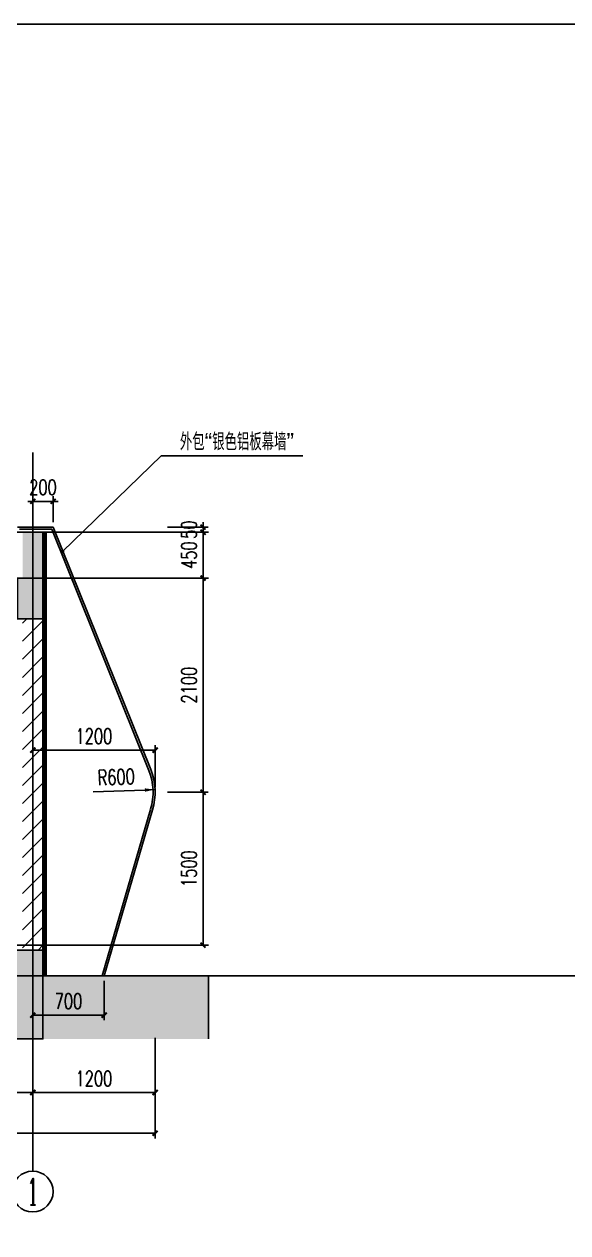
# Model space of a CAD drawing. Extents: x -4210259 to 293730, y -7499 to 868879.
# Drawn here: x -2334094 to -2328761, y 514416 to 526270 of the extents above; entities that cross this region are included whole.
import ezdxf
from ezdxf.enums import TextEntityAlignment as Align

# ---------------------------------------------------------------- set-up
doc = ezdxf.new("R2010")
doc.units = 0
doc.header["$LTSCALE"] = 1000
doc.header["$MEASUREMENT"] = 0
doc.linetypes.add('DOTE', pattern=[2.42, 2, -0.2, 0.02, -0.2])
doc.layers.get('Defpoints').update_dxf_attribs({"color": 210})
for name, color, linetype in [('A-AXIS-D', 1, 'Continuous'), ('A-AXIS-DOTE', 14, 'DOTE'), ('A-AXIS-DP', 126, 'Continuous'), ('A-COLS', 6, 'Continuous'), ('A-CURTAIN', 134, 'Continuous'), ('A-HATCH-1', 252, 'Continuous'), ('A-HATCH-2', 251, 'Continuous'), ('A-LIN-V', 9, 'Continuous'), ('A-SFCE', 30, 'Continuous'), ('AS-COLN', 6, 'Continuous'), ('AS-WALL', 40, 'Continuous'), ('DIM_SYMB', 3, 'Continuous'), ('PUB_HATCH', 8, 'Continuous'), ('PUB_TEXT', 7, 'Continuous')]:
    doc.layers.add(name, color=color, linetype=linetype)
doc.layers.add('A-WALL-HATCH', color=8, linetype='Continuous', lineweight=13)
doc.styles.add('_TCH_AXIS', font='COMPLEX', dxfattribs={"bigfont": 'GBCBIG'})
doc.styles.add('_TCH_DIM', font='SIMPLEX', dxfattribs={"bigfont": 'GBCBIG'})
doc.styles.add('_TCH_DIM_T3', font='SIMPLEX', dxfattribs={"width": 0.705882, "bigfont": 'GBCBIG'})
doc.dimstyles.new('_TCH_ARCH&&50', dxfattribs={"dimtxt": 148.75, "dimasz": 50, "dimexe": 50, "dimexo": 50, "dimgap": 63.125, "dimtad": 1, "dimdec": 0, "dimzin": 0, "dimdsep": 46, "dimtxsty": '_TCH_DIM_T3', "dimblk": 'ARCHTICK', "dimcen": 0.09, "dimclrt": 7, "dimazin": 2, "dimtfac": 1, "dimtdec": 0, "dimtix": 1, "dimtmove": 2, "dimatfit": 3, "dimfxl": 0, "dimtolj": 1, "dimtzin": 0, "dimarcsym": 0})

# ---------------------------------------------------------------- blocks, each defined once
blk = doc.blocks.new('_ArchTick')
at = {"color": 0, "linetype": 'ByBlock', "const_width": 0.4}
blk.add_lwpolyline([(-0.5, -0.5), (0.5, 0.5)], dxfattribs=at)
blk = doc.blocks.new('*D882')
at = {"layer": 'A-AXIS-DP', "color": 0, "lineweight": -2}
for p, q in [((-2334010, 521590), (-2334060, 521590)), ((-2334010, 521387), (-2334010, 521640)), ((-2334010, 521590), (-2333810, 521590)), ((-2333810, 521387), (-2333810, 521640)), ((-2333810, 521590), (-2333760, 521590))]:
    blk.add_line(p, q, dxfattribs=at)
at = {"layer": 'Defpoints', "color": 0}
for p in [(-2333810, 521590), (-2334010, 521337), (-2333810, 521337)]:
    blk.add_point(p, dxfattribs=at)
at = {"layer": 'A-AXIS-DP', "color": 0, "lineweight": -2, "xscale": 50, "yscale": 50, "zscale": 50}
blk.add_blockref('_ArchTick', (-2334010, 521590), dxfattribs=at)
at = {"layer": 'A-AXIS-DP', "color": 0, "lineweight": -2, "xscale": 50, "yscale": 50, "zscale": 50, "rotation": 180}
blk.add_blockref('_ArchTick', (-2333810, 521590), dxfattribs=at)
at = {"layer": 'A-AXIS-DP', "color": 7, "insert": (-2333910, 521728), "char_height": 148.8, "attachment_point": 5, "style": '_TCH_DIM_T3'}
blk.add_mtext('\\A1;200', dxfattribs=at)
blk = doc.blocks.new('*D883')
at = {"layer": 'A-AXIS-DP', "color": 0, "lineweight": -2}
for p, q in [((-2334010, 516887), (-2334010, 516500)), ((-2333310, 516887), (-2333310, 516500)), ((-2334010, 516550), (-2333310, 516550))]:
    blk.add_line(p, q, dxfattribs=at)
at = {"layer": 'Defpoints', "color": 0}
for p in [(-2334010, 516937), (-2333310, 516937), (-2333310, 516550)]:
    blk.add_point(p, dxfattribs=at)
at = {"layer": 'A-AXIS-DP', "color": 0, "lineweight": -2, "xscale": 50, "yscale": 50, "zscale": 50, "rotation": 180}
blk.add_blockref('_ArchTick', (-2334010, 516550), dxfattribs=at)
at = {"layer": 'A-AXIS-DP', "color": 0, "lineweight": -2, "xscale": 50, "yscale": 50, "zscale": 50}
blk.add_blockref('_ArchTick', (-2333310, 516550), dxfattribs=at)
at = {"layer": 'A-AXIS-DP', "color": 7, "insert": (-2333660, 516688), "char_height": 148.8, "attachment_point": 5, "style": '_TCH_DIM_T3'}
blk.add_mtext('\\A1;700', dxfattribs=at)
blk = doc.blocks.new('*D884')
at = {"layer": 'A-AXIS-DP', "color": 0, "lineweight": -2}
for p, q in [((-2332340, 521337), (-2332340, 521387)), ((-2332689, 521337), (-2332290, 521337)), ((-2332689, 521287), (-2332290, 521287)), ((-2332340, 521287), (-2332340, 521337)), ((-2332340, 521287), (-2332340, 521237))]:
    blk.add_line(p, q, dxfattribs=at)
at = {"layer": 'Defpoints', "color": 0}
for p in [(-2332739, 521337), (-2332739, 521287), (-2332340, 521337)]:
    blk.add_point(p, dxfattribs=at)
at = {"layer": 'A-AXIS-DP', "color": 0, "lineweight": -2, "xscale": 50, "yscale": 50, "zscale": 50}
for p, rotation in [((-2332340, 521337), 270), ((-2332340, 521287), 90)]:
    blk.add_blockref('_ArchTick', p, dxfattribs=dict(at, rotation=rotation))
at = {"layer": 'A-AXIS-DP', "color": 7, "insert": (-2332477, 521312), "char_height": 148.8, "attachment_point": 5, "rotation": 90, "style": '_TCH_DIM_T3'}
blk.add_mtext('\\A1;50', dxfattribs=at)
blk = doc.blocks.new('*D885')
at = {"layer": 'A-AXIS-DP', "color": 0, "lineweight": -2}
for p, q in [((-2332689, 521287), (-2332290, 521287)), ((-2332340, 520837), (-2332340, 521287)), ((-2332689, 520837), (-2332290, 520837))]:
    blk.add_line(p, q, dxfattribs=at)
at = {"layer": 'Defpoints', "color": 0}
for p in [(-2332739, 521287), (-2332340, 521287), (-2332739, 520837)]:
    blk.add_point(p, dxfattribs=at)
at = {"layer": 'A-AXIS-DP', "color": 0, "lineweight": -2, "xscale": 50, "yscale": 50, "zscale": 50}
for p, rotation in [((-2332340, 521287), 90), ((-2332340, 520837), 270)]:
    blk.add_blockref('_ArchTick', p, dxfattribs=dict(at, rotation=rotation))
at = {"layer": 'A-AXIS-DP', "color": 7, "insert": (-2332477, 521062), "char_height": 148.8, "attachment_point": 5, "rotation": 90, "style": '_TCH_DIM_T3'}
blk.add_mtext('\\A1;450', dxfattribs=at)
blk = doc.blocks.new('*D886')
at = {"layer": 'A-AXIS-DP', "color": 0, "lineweight": -2}
for p, q in [((-2332689, 520837), (-2332290, 520837)), ((-2332340, 518737), (-2332340, 520837)), ((-2332689, 518737), (-2332290, 518737))]:
    blk.add_line(p, q, dxfattribs=at)
at = {"layer": 'Defpoints', "color": 0}
for p in [(-2332739, 520837), (-2332340, 520837), (-2332739, 518737)]:
    blk.add_point(p, dxfattribs=at)
at = {"layer": 'A-AXIS-DP', "color": 0, "lineweight": -2, "xscale": 50, "yscale": 50, "zscale": 50}
for p, rotation in [((-2332340, 520837), 90), ((-2332340, 518737), 270)]:
    blk.add_blockref('_ArchTick', p, dxfattribs=dict(at, rotation=rotation))
at = {"layer": 'A-AXIS-DP', "color": 7, "insert": (-2332477, 519787), "char_height": 148.8, "attachment_point": 5, "rotation": 90, "style": '_TCH_DIM_T3'}
blk.add_mtext('\\A1;2100', dxfattribs=at)
blk = doc.blocks.new('*D887')
at = {"layer": 'A-AXIS-DP', "color": 0, "lineweight": -2}
for p, q in [((-2332689, 518737), (-2332290, 518737)), ((-2332340, 517237), (-2332340, 518737)), ((-2332689, 517237), (-2332290, 517237))]:
    blk.add_line(p, q, dxfattribs=at)
at = {"layer": 'Defpoints', "color": 0}
for p in [(-2332739, 518737), (-2332340, 518737), (-2332739, 517237)]:
    blk.add_point(p, dxfattribs=at)
at = {"layer": 'A-AXIS-DP', "color": 0, "lineweight": -2, "xscale": 50, "yscale": 50, "zscale": 50}
for p, rotation in [((-2332340, 518737), 90), ((-2332340, 517237), 270)]:
    blk.add_blockref('_ArchTick', p, dxfattribs=dict(at, rotation=rotation))
at = {"layer": 'A-AXIS-DP', "color": 7, "insert": (-2332477, 517987), "char_height": 148.8, "attachment_point": 5, "rotation": 90, "style": '_TCH_DIM_T3'}
blk.add_mtext('\\A1;1500', dxfattribs=at)
blk = doc.blocks.new('*D888')
at = {"layer": 'A-AXIS-DP', "color": 0, "lineweight": -2}
for p, q in [((-2334010, 518787), (-2334010, 519200)), ((-2334010, 519150), (-2332810, 519150)), ((-2332810, 518787), (-2332810, 519200))]:
    blk.add_line(p, q, dxfattribs=at)
at = {"layer": 'Defpoints', "color": 0}
for p in [(-2332810, 519150), (-2334010, 518737), (-2332810, 518737)]:
    blk.add_point(p, dxfattribs=at)
at = {"layer": 'A-AXIS-DP', "color": 0, "lineweight": -2, "xscale": 50, "yscale": 50, "zscale": 50, "rotation": 180}
blk.add_blockref('_ArchTick', (-2334010, 519150), dxfattribs=at)
at = {"layer": 'A-AXIS-DP', "color": 0, "lineweight": -2, "xscale": 50, "yscale": 50, "zscale": 50}
blk.add_blockref('_ArchTick', (-2332810, 519150), dxfattribs=at)
at = {"layer": 'A-AXIS-DP', "color": 7, "insert": (-2333410, 519287), "char_height": 148.8, "attachment_point": 5, "style": '_TCH_DIM_T3'}
blk.add_mtext('\\A1;1200', dxfattribs=at)
blk = doc.blocks.new('*D907')
at = {"layer": 'A-AXIS-D', "color": 0, "lineweight": -2}
for p, q in [((-2347060, 516327), (-2347060, 515342)), ((-2332810, 516327), (-2332810, 515342)), ((-2347060, 515392), (-2332810, 515392))]:
    blk.add_line(p, q, dxfattribs=at)
at = {"layer": 'Defpoints', "color": 0}
for p in [(-2347060, 516377), (-2332810, 516377), (-2332810, 515392)]:
    blk.add_point(p, dxfattribs=at)
at = {"layer": 'A-AXIS-D', "color": 0, "lineweight": -2, "xscale": 50, "yscale": 50, "zscale": 50, "rotation": 180}
blk.add_blockref('_ArchTick', (-2347060, 515392), dxfattribs=at)
at = {"layer": 'A-AXIS-D', "color": 0, "lineweight": -2, "xscale": 50, "yscale": 50, "zscale": 50}
blk.add_blockref('_ArchTick', (-2332810, 515392), dxfattribs=at)
at = {"layer": 'A-AXIS-D', "color": 7, "insert": (-2339935, 515529), "char_height": 148.8, "attachment_point": 5, "style": '_TCH_DIM_T3'}
blk.add_mtext('\\A1;14250', dxfattribs=at)
blk = doc.blocks.new('*D908')
at = {"layer": 'A-AXIS-D', "color": 0, "lineweight": -2}
for p, q in [((-2334010, 516327), (-2334010, 515742)), ((-2332810, 516327), (-2332810, 515742)), ((-2334010, 515792), (-2332810, 515792))]:
    blk.add_line(p, q, dxfattribs=at)
at = {"layer": 'Defpoints', "color": 0}
for p in [(-2334010, 516377), (-2332810, 516377), (-2332810, 515792)]:
    blk.add_point(p, dxfattribs=at)
at = {"layer": 'A-AXIS-D', "color": 0, "lineweight": -2, "xscale": 50, "yscale": 50, "zscale": 50, "rotation": 180}
blk.add_blockref('_ArchTick', (-2334010, 515792), dxfattribs=at)
at = {"layer": 'A-AXIS-D', "color": 0, "lineweight": -2, "xscale": 50, "yscale": 50, "zscale": 50}
blk.add_blockref('_ArchTick', (-2332810, 515792), dxfattribs=at)
at = {"layer": 'A-AXIS-D', "color": 7, "insert": (-2333410, 515929), "char_height": 148.8, "attachment_point": 5, "style": '_TCH_DIM_T3'}
blk.add_mtext('\\A1;1200', dxfattribs=at)
blk = doc.blocks.new('*D909')
at = {"layer": 'A-AXIS-D', "color": 0, "lineweight": -2}
for p, q in [((-2339410, 516327), (-2339410, 515742)), ((-2334010, 516327), (-2334010, 515742)), ((-2339410, 515792), (-2334010, 515792))]:
    blk.add_line(p, q, dxfattribs=at)
at = {"layer": 'Defpoints', "color": 0}
for p in [(-2339410, 516377), (-2334010, 516377), (-2334010, 515792)]:
    blk.add_point(p, dxfattribs=at)
at = {"layer": 'A-AXIS-D', "color": 0, "lineweight": -2, "xscale": 50, "yscale": 50, "zscale": 50, "rotation": 180}
blk.add_blockref('_ArchTick', (-2339410, 515792), dxfattribs=at)
at = {"layer": 'A-AXIS-D', "color": 0, "lineweight": -2, "xscale": 50, "yscale": 50, "zscale": 50}
blk.add_blockref('_ArchTick', (-2334010, 515792), dxfattribs=at)
at = {"layer": 'A-AXIS-D', "color": 7, "insert": (-2336710, 515929), "char_height": 148.8, "attachment_point": 5, "style": '_TCH_DIM_T3'}
blk.add_mtext('\\A1;5400', dxfattribs=at)
blk = doc.blocks.new('_FZH')
blk.add_lwpolyline([(-0.5, -0.5), (0.5, -0.5), (0.5, 0.5), (-0.5, 0.5)], close=True)
at = {"layer": 'PUB_HATCH'}
blk.add_solid([(-0.5, -0.5), (0.5, -0.5), (-0.5, 0.5), (0.5, 0.5)], dxfattribs=at)
blk = doc.blocks.new('99平面图例外参$0$$LinePat$夹层保温1')
at = {"color": 0}
for p, q in [((0, 0), (96, 0)), ((0, -50), (96, -50)), ((0, -100), (96, -50)), ((96, -100), (0, -50)), ((0, -100), (96, -100)), ((0, -150), (96, -150))]:
    blk.add_line(p, q, dxfattribs=at)

msp = doc.modelspace()

# ---------------------------------------------------------------- hatches: boundary and pattern name
at = {"layer": 'A-HATCH-1'}
h = msp.add_hatch(dxfattribs=at)
h.set_pattern_fill('砂石碎砖', color=256, scale=10)
h.set_pattern_definition([(50, (-40602149433.276, -3385484342.55), (71.72601810687, -6.2752133697), [7.5, -82.5]), (355, (-40602149433.276, -3385484342.55), (-13.87513266396, 75.21921330899), [6, -66]), (100.4514, (-40602149427.3, -3385484343.07), (57.8509381714, 68.9439542061), [6.374019, -70.114211]), (46.1842, (-40602149433.28, -3385484322.55), (106.7241042853, -16.55190087903), [11.25, -123.75]), (96.6356, (-40602149424.38, -3385484323.93), (93.46627015755, 97.41178704382), [9.5610288, -105.1713]), (351.1842, (-40602149433.28, -3385484322.55), (93.46619451336, 97.41186009253), [9, -99]), (21, (-40602149423.276, -3385484327.55), (59.69070514017, -40.26188887982), [7.5, -82.5]), (326, (-40602149423.276, -3385484327.55), (24.33153377248, 72.51500411325), [6, -66]), (71.4514, (-40602149418.3, -3385484330.9), (84.02226285815, 32.253049671), [6.374019, -70.114211])])
h.paths.add_polyline_path([(-2339310, 516797.5), (-2334010, 516797.5), (-2334010, 516762.5), (-2339310, 516762.5)])
h.paths.add_polyline_path([(-2343360, 516797.5), (-2339610, 516797.5), (-2339610, 516762.5), (-2343360, 516762.5)])
at = {"layer": 'A-WALL-HATCH'}
h = msp.add_hatch(dxfattribs=at)
h.set_pattern_fill('夯实土壤', color=256, scale=40)
h.set_pattern_definition([(45, (-40602149386.08, -3385484292.55), (-158.9576044107, 158.9576044107), []), (45, (-40602149302.08, -3385484292.55), (-158.9576044107, 158.9576044107), []), (45, (-40602149218.08, -3385484292.55), (-158.9576044107, 158.9576044107), []), (135, (-40602149386.08, -3385484292.55), (-158.9576044107, -158.9576044107), [106, -118.8]), (135, (-40602149344.08, -3385484250.55), (-158.9576044107, -158.9576044107), [106, -118.8]), (135, (-40602149302.08, -3385484208.55), (-158.9576044107, -158.9576044107), [106, -118.8])])
h.paths.add_polyline_path([(-2333910, 516937.5), (-2332286.7, 516937.5), (-2332286.7, 516317.5), (-2333910, 516317.5)])
h.paths.add_polyline_path([(-2339260, 516762.5), (-2334210, 516762.5), (-2334210, 516477.5), (-2334210, 516317.5), (-2339260, 516317.5)])
h.paths.add_polyline_path([(-2343408.8, 516762.5), (-2339560, 516762.5), (-2339560, 516317.5), (-2343408.8, 516317.5)])
h.paths.add_polyline_path([(-2347680, 516937.5), (-2343708.8, 516937.5), (-2343708.8, 516317.5), (-2347680, 516317.5)])
at = {"layer": 'PUB_HATCH'}
msp.add_hatch(color=256, dxfattribs=at).paths.add_polyline_path([(-2334110, 520837.5), (-2333910, 520837.5), (-2333910, 521287.5), (-2334110, 521287.5)])
h = msp.add_hatch(dxfattribs=at)
h.set_pattern_fill('普通砖', color=256, scale=50, style=0)
h.set_pattern_definition([(45, (0, 89.76), (-88.388383, 88.388383), [])])
h.paths.add_polyline_path([(-2333910, 517187.5), (-2333910, 520437.5), (-2334110, 520437.5), (-2334110, 517187.5)])

# ---------------------------------------------------------------- linework, layer by layer
at = {"layer": 'A-AXIS-D'}
msp.add_circle((-2334010.6, 514820.5), 200, dxfattribs=at)
at = {"layer": 'A-AXIS-DOTE', "ltscale": 30}
for p, q in [((-2334010, 515020.5), (-2334010, 522067.5)), ((-2349676.7, 521287.5), (-2332286.7, 521287.5)), ((-2349676.7, 520837.5), (-2332286.7, 520837.5)), ((-2349676.7, 517237.5), (-2332286.7, 517237.5))]:
    msp.add_line(p, q, dxfattribs=at)
at = {"layer": 'A-AXIS-DOTE'}
msp.add_line((-2349676.7, 516937.5), (-2332286.7, 516937.5), dxfattribs=at)
at = {"layer": 'A-AXIS-DP'}
msp.add_lwpolyline([(-2333418.1, 518739.7), (-2332910.3, 518758.8), (-2332810.4, 518762.5)], dxfattribs=at)
msp.add_lwpolyline([(-2332910.3, 518758.8, 33, 0, 0), (-2332810.4, 518762.5, 0, 0, 0)], format="xyseb", dxfattribs=at)
at = {"layer": 'A-CURTAIN'}
for p, q in [((-2334160, 521337.5), (-2333810, 521337.5)), ((-2334140, 521317.5), (-2333823.5, 521317.5)), ((-2332870.8, 518951.1), (-2333823.5, 521317.5)), ((-2332852.2, 518958.6), (-2333810, 521337.5)), ((-2333330.8, 516937.5), (-2332854.6, 518569.2)), ((-2333310, 516937.5), (-2332835.5, 518563.6)), ((-2333310, 516937.5), (-2333910, 516937.5))]:
    msp.add_line(p, q, dxfattribs=at)
for radius in [580, 600]:
    msp.add_arc((-2333409.8, 518737.1), radius, 343.19132, 21.66779, dxfattribs=at)
at = {"layer": 'A-HATCH-2'}
msp.add_line((-2332286.7, 516937.5), (-2332286.7, 516317.5), dxfattribs=at)
at = {"layer": 'A-LIN-V'}
msp.add_lwpolyline([(-2377130, 526270), (-2327650, 526270), (-2327650, 512410), (-2377130, 512410)], close=True, dxfattribs=at)
at = {"layer": 'A-SFCE'}
for p, q in [((-2334010, 517187.5), (-2339460, 517187.5)), ((-2333910, 516937.5), (-2332286.7, 516937.5)), ((-2333566.7, 516937.5), (-2279870, 516937.5))]:
    msp.add_line(p, q, dxfattribs=at)
at = {"layer": 'AS-COLN'}
for q in [(-2334110, 521287.5), (-2333910, 520837.5)]:
    msp.add_line((-2333910, 521287.5), q, dxfattribs=at)
at = {"layer": 'AS-WALL'}
msp.add_line((-2333910, 517187.5), (-2333910, 520437.5), dxfattribs=at)
at = {"layer": 'DIM_SYMB'}
for p, q in [((-2333720, 521097.5), (-2332750, 522037.5)), ((-2332750, 522037.5), (-2331360, 522037.5))]:
    msp.add_line(p, q, dxfattribs=at)
at = {"layer": 'DIM_SYMB', "const_width": 20}
msp.add_lwpolyline([(-2333727.2, 521090.5, 1), (-2333712.8, 521104.4, 1)], format="xyb", close=True, dxfattribs=at)

# ---------------------------------------------------------------- block references
at = {"layer": 'A-COLS', "xscale": 400, "yscale": 250, "zscale": 250, "rotation": 90}
msp.add_blockref('_FZH', (-2334035, 520637.5), dxfattribs=at)
at = {"layer": 'A-COLS', "xscale": 300, "yscale": 870, "zscale": 870}
msp.add_blockref('_FZH', (-2334060, 516752.5), dxfattribs=at)
at = {"layer": 'A-HATCH-2', "xscale": 0.2004977875711161, "yscale": 0.2, "zscale": 0.2, "rotation": 90}
for p in [(-2333910, 521268.2), (-2333910, 521249), (-2333910, 521229.7), (-2333910, 521210.5), (-2333910, 521191.2), (-2333910, 521172), (-2333910, 521152.7), (-2333910, 521133.5), (-2333910, 521114.2), (-2333910, 521095), (-2333910, 521075.7), (-2333910, 521056.5), (-2333910, 521037.2), (-2333910, 521018), (-2333910, 520998.7), (-2333910, 520979.5), (-2333910, 520960.2), (-2333910, 520941), (-2333910, 520921.7), (-2333910, 520902.5), (-2333910, 520883.2), (-2333910, 520864), (-2333910, 520844.8), (-2333910, 520825.5), (-2333910, 520806.3), (-2333910, 520787), (-2333910, 520767.8), (-2333910, 520748.5), (-2333910, 520729.3), (-2333910, 520710), (-2333910, 520690.8), (-2333910, 520671.5), (-2333910, 520652.3), (-2333910, 520633), (-2333910, 520613.8), (-2333910, 520594.5), (-2333910, 520575.3), (-2333910, 520556), (-2333910, 520536.8), (-2333910, 520517.5), (-2333910, 520498.3), (-2333910, 520479), (-2333910, 520459.8), (-2333910, 520440.5), (-2333910, 520421.3), (-2333910, 520402.1), (-2333910, 520382.8), (-2333910, 520363.6), (-2333910, 520344.3), (-2333910, 520325.1), (-2333910, 520305.8), (-2333910, 520286.6), (-2333910, 520267.3), (-2333910, 520248.1), (-2333910, 520228.8), (-2333910, 520209.6), (-2333910, 520190.3), (-2333910, 520171.1), (-2333910, 520151.8), (-2333910, 520132.6), (-2333910, 520113.3), (-2333910, 520094.1), (-2333910, 520074.8), (-2333910, 520055.6), (-2333910, 520036.3), (-2333910, 520017.1), (-2333910, 519997.9), (-2333910, 519978.6), (-2333910, 519959.4), (-2333910, 519940.1), (-2333910, 519920.9), (-2333910, 519901.6), (-2333910, 519882.4), (-2333910, 519863.1), (-2333910, 519843.9), (-2333910, 519824.6), (-2333910, 519805.4), (-2333910, 519786.1), (-2333910, 519766.9), (-2333910, 519747.6), (-2333910, 519728.4), (-2333910, 519709.1), (-2333910, 519689.9), (-2333910, 519670.6), (-2333910, 519651.4), (-2333910, 519632.1), (-2333910, 519612.9), (-2333910, 519593.6), (-2333910, 519574.4), (-2333910, 519555.2), (-2333910, 519535.9), (-2333910, 519516.7), (-2333910, 519497.4), (-2333910, 519478.2), (-2333910, 519458.9), (-2333910, 519439.7), (-2333910, 519420.4), (-2333910, 519401.2), (-2333910, 519381.9), (-2333910, 519362.7), (-2333910, 519343.4), (-2333910, 519324.2), (-2333910, 519304.9), (-2333910, 519285.7), (-2333910, 519266.4), (-2333910, 519247.2), (-2333910, 519227.9), (-2333910, 519208.7), (-2333910, 519189.4), (-2333910, 519170.2), (-2333910, 519150.9), (-2333910, 519131.7), (-2333910, 519112.5), (-2333910, 519093.2), (-2333910, 519074), (-2333910, 519054.7), (-2333910, 519035.5), (-2333910, 519016.2), (-2333910, 518997), (-2333910, 518977.7), (-2333910, 518958.5), (-2333910, 518939.2), (-2333910, 518920), (-2333910, 518900.7), (-2333910, 518881.5), (-2333910, 518862.2), (-2333910, 518843), (-2333910, 518823.7), (-2333910, 518804.5), (-2333910, 518785.2), (-2333910, 518766), (-2333910, 518746.7), (-2333910, 518727.5), (-2333910, 518708.2), (-2333910, 518689), (-2333910, 518669.8), (-2333910, 518650.5), (-2333910, 518631.3), (-2333910, 518612), (-2333910, 518592.8), (-2333910, 518573.5), (-2333910, 518554.3), (-2333910, 518535), (-2333910, 518515.8), (-2333910, 518496.5), (-2333910, 518477.3), (-2333910, 518458), (-2333910, 518438.8), (-2333910, 518419.5), (-2333910, 518400.3), (-2333910, 518381), (-2333910, 518361.8), (-2333910, 518342.5), (-2333910, 518323.3), (-2333910, 518304), (-2333910, 518284.8), (-2333910, 518265.5), (-2333910, 518246.3), (-2333910, 518227.1), (-2333910, 518207.8), (-2333910, 518188.6), (-2333910, 518169.3), (-2333910, 518150.1), (-2333910, 518130.8), (-2333910, 518111.6), (-2333910, 518092.3), (-2333910, 518073.1), (-2333910, 518053.8), (-2333910, 518034.6), (-2333910, 518015.3), (-2333910, 517996.1), (-2333910, 517976.8), (-2333910, 517957.6), (-2333910, 517938.3), (-2333910, 517919.1), (-2333910, 517899.8), (-2333910, 517880.6), (-2333910, 517861.3), (-2333910, 517842.1), (-2333910, 517822.9), (-2333910, 517803.6), (-2333910, 517784.4), (-2333910, 517765.1), (-2333910, 517745.9), (-2333910, 517726.6), (-2333910, 517707.4), (-2333910, 517688.1), (-2333910, 517668.9), (-2333910, 517649.6), (-2333910, 517630.4), (-2333910, 517611.1), (-2333910, 517591.9), (-2333910, 517572.6), (-2333910, 517553.4), (-2333910, 517534.1), (-2333910, 517514.9), (-2333910, 517495.6), (-2333910, 517476.4), (-2333910, 517457.1), (-2333910, 517437.9), (-2333910, 517418.6), (-2333910, 517399.4), (-2333910, 517380.2), (-2333910, 517360.9), (-2333910, 517341.7), (-2333910, 517322.4), (-2333910, 517303.2), (-2333910, 517283.9), (-2333910, 517264.7), (-2333910, 517245.4), (-2333910, 517226.2), (-2333910, 517206.9), (-2333910, 517187.7), (-2333910, 517168.4), (-2333910, 517149.2), (-2333910, 517129.9), (-2333910, 517110.7), (-2333910, 517091.4), (-2333910, 517072.2), (-2333910, 517052.9), (-2333910, 517033.7), (-2333910, 517014.4), (-2333910, 516995.2), (-2333910, 516975.9), (-2333910, 516956.7), (-2333910, 516937.5)]:
    msp.add_blockref('99平面图例外参$0$$LinePat$夹层保温1', p, dxfattribs=at)

# ---------------------------------------------------------------- texts
at = {"layer": 'A-AXIS-DP', "color": 7, "style": '_TCH_DIM', "width": 0.705882}
msp.add_text('R600', height=148.75, rotation=2.15272, dxfattribs=at).set_placement((-2333370.6, 518804.7))
at = {"layer": 'PUB_TEXT', "style": '_TCH_DIM'}
msp.add_text('外包“银色铝板幕墙”', height=168.79, dxfattribs=at).set_placement((-2332566.8, 522090))
at = {"layer": 'PUB_TEXT', "style": '_TCH_AXIS'}
msp.add_text('1', height=257.4, dxfattribs=at).set_placement((-2334065.7, 514691.8), (-2333955.5, 514691.8), align=Align.FIT)

# ---------------------------------------------------------------- dimensions: what is measured, and where the dimension line sits
at = {"layer": 'A-AXIS-D'}
for p1, p2, distance, picture, middle in [((-2347060.2, 516377.5), (-2332809.8, 516377.5), -986, '*D907', (-2339935, 515529)), ((-2339410, 516377.5), (-2334010, 516377.5), -586, '*D909', (-2336710, 515929)), ((-2334010, 516377.5), (-2332809.8, 516377.5), -586, '*D908', (-2333409.9, 515929))]:
    dim = msp.add_aligned_dim(p1=p1, p2=p2, distance=distance, dimstyle='_TCH_ARCH&&50', dxfattribs=at)
    dim.commit()
    dim.dimension.update_dxf_attribs({"geometry": picture, "text_midpoint": middle})
at = {"layer": 'A-AXIS-DP'}
for p1, p2, distance, picture, middle in [((-2334010, 521337.5), (-2333810, 521337.5), 252.5, '*D882', (-2333910, 521727.5)), ((-2332739.1, 521287.5), (-2332739.1, 521337.5), -399.1, '*D884', (-2332477.5, 521312.5)), ((-2332739.1, 520837.5), (-2332739.1, 521287.5), -399.1, '*D885', (-2332477.5, 521062.5)), ((-2332739.1, 518737.1), (-2332739.1, 520837.5), -399.1, '*D886', (-2332477.5, 519787.3)), ((-2334010, 518737.1), (-2332809.8, 518737.1), 412.9, '*D888', (-2333409.9, 519287.5)), ((-2332739.1, 517237.5), (-2332739.1, 518737.1), -399.1, '*D887', (-2332477.5, 517987.3)), ((-2334010, 516937.5), (-2333310, 516937.5), -387.5, '*D883', (-2333660, 516687.5))]:
    dim = msp.add_aligned_dim(p1=p1, p2=p2, distance=distance, dimstyle='_TCH_ARCH&&50', dxfattribs=at)
    dim.commit()
    dim.dimension.update_dxf_attribs({"geometry": picture, "text_midpoint": middle})

doc.saveas('drawing.dxf')
